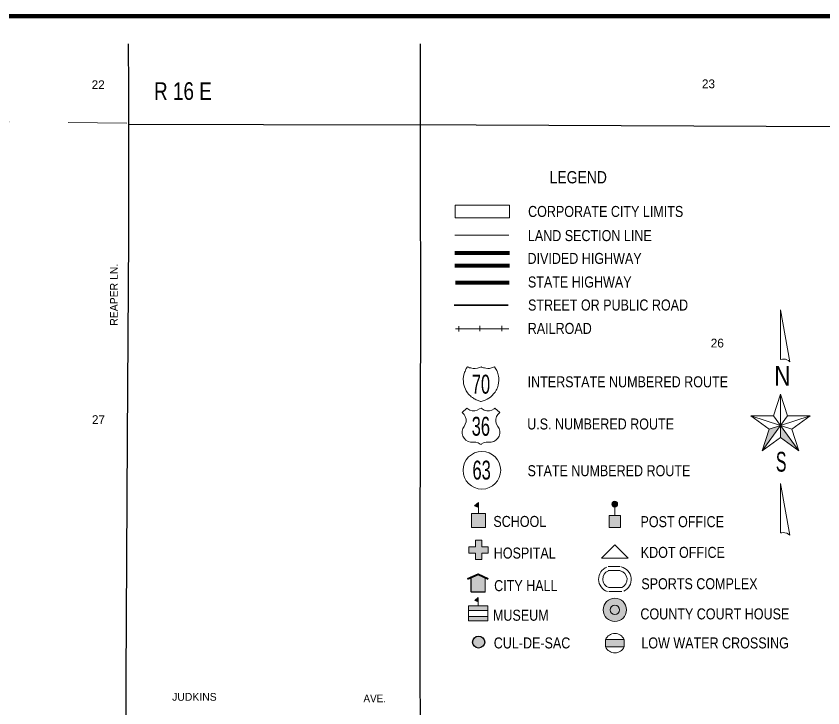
# Model space of a CAD drawing. Extents: x 210.97 to 215.44, y 42.12 to 48.2.
# Drawn here: x 212.466 to 213.839, y 47.023 to 48.201 of the extents above; entities that cross this region are included whole.
import ezdxf
from ezdxf.enums import TextEntityAlignment as Align

# ---------------------------------------------------------------- set-up
doc = ezdxf.new("R2010")
doc.units = 0
doc.header["$LTSCALE"] = 0.0061
doc.linetypes.add('LONG_DASHED', pattern=[7.5, 6, -1.5])
doc.linetypes.add('MEDIUM_DASHED', pattern=[4.5, 3, -1.5])
for name, color, linetype, lineweight in [('14', 7, 'Continuous', 25), ('15', 7, 'MEDIUM_DASHED', 13), ('48', 7, 'Continuous', 106), ('50', 7, 'Continuous', 13), ('51', 7, 'Continuous', 13)]:
    doc.layers.add(name, color=color, linetype=linetype, lineweight=lineweight)
for name, color, linetype in [('45', 7, 'Continuous'), ('46', 7, 'Continuous'), ('49', 7, 'Continuous')]:
    doc.layers.add(name, color=color, linetype=linetype)

msp = doc.modelspace()

# ---------------------------------------------------------------- hatches: boundary and pattern name
at = {"layer": '50'}
for points in [[(213.25303, 47.364394), (213.246023, 47.367235), (213.25303, 47.373295)], [(213.4851, 47.365403, 1), (213.484674, 47.375205, 1)], [(213.241098, 47.330492), (213.241098, 47.354545), (213.265152, 47.354545), (213.265152, 47.330492)], [(213.475189, 47.330492), (213.475189, 47.350758), (213.494697, 47.350758), (213.494697, 47.330492)], [(213.247727, 47.275947), (213.258712, 47.275947), (213.258712, 47.286742), (213.269508, 47.286742), (213.269508, 47.297727), (213.258712, 47.297727), (213.258712, 47.308712), (213.247727, 47.308712), (213.247727, 47.297727), (213.236742, 47.297727), (213.236742, 47.286742), (213.247727, 47.286742)], [(213.252652, 47.250947), (213.240341, 47.245455), (213.240341, 47.220644), (213.264394, 47.220644), (213.264394, 47.245455)], [(213.252652, 47.203977), (213.252652, 47.211553), (213.24678, 47.206439)], [(213.504912, 47.190911, 1), (213.46523, 47.189684, 1)], [(213.268939, 47.19697), (213.268939, 47.189394), (213.236174, 47.189394), (213.236174, 47.19697)], [(213.492895, 47.192138, 1), (213.477247, 47.188457, 1)], [(213.268939, 47.179167), (213.268939, 47.171591), (213.236174, 47.171591), (213.236174, 47.179167)], [(213.2635, 47.135555, 1), (213.242982, 47.135555, 1)], [(213.469129, 47.139962), (213.500947, 47.139962), (213.500947, 47.127273), (213.469129, 47.127273)]]:
    msp.add_hatch(color=256, dxfattribs=at).paths.add_polyline_path(points)
at = {"layer": '51'}
for points in [[(213.735606, 47.460985), (213.747727, 47.497917), (213.767045, 47.504167)], [(213.767045, 47.504167), (213.767045, 47.483902), (213.798295, 47.460985)]]:
    msp.add_hatch(color=256, dxfattribs=at).paths.add_polyline_path(points)

# ---------------------------------------------------------------- linework, layer by layer
at = {"layer": '14'}
for points in [[(212.656629, 48.153598), (212.657197, 48.076515), (212.657576, 47.998295), (212.657386, 47.824621), (212.655303, 47.482765), (212.652841, 47.073674), (212.651894, 46.750189), (212.648864, 46.443182), (212.648295, 46.102083), (212.647348, 45.951326), (212.648295, 45.864394)], [(213.153977, 48.153598), (213.153977, 47.920455), (213.154356, 47.715152), (213.153409, 47.293371), (213.153977, 46.785417), (213.153977, 46.475568), (213.152083, 46.115909), (213.15303, 46.004356)], [(212.658144, 48.017235), (212.886932, 48.016477), (213.248864, 48.01572), (213.866288, 48.012879), (214.18125, 48.011932)]]:
    msp.add_lwpolyline(points, dxfattribs=at)
at = {"layer": '15'}
msp.add_lwpolyline([(211.013636, 48.034091), (211.144129, 48.034091), (211.478788, 48.031061), (212.154545, 48.024053), (212.656061, 48.018939)], dxfattribs=at)
at = {"layer": '48'}
msp.add_lwpolyline([(214.848864, 48.200947), (210.966288, 48.200947), (210.966288, 44.318371), (214.848864, 44.318371)], close=True, dxfattribs=at)
at = {"layer": '50', "linetype": 'MEDIUM_DASHED'}
msp.add_line((213.212879, 47.827841), (213.304356, 47.827841), dxfattribs=at)
at = {"layer": '50', "lineweight": 80}
for p, q in [((213.212879, 47.798295), (213.305492, 47.798295)), ((213.212879, 47.776705), (213.305492, 47.776705)), ((213.213826, 47.747348), (213.305303, 47.747348))]:
    msp.add_line(p, q, dxfattribs=at)
at = {"layer": '50', "lineweight": 35}
msp.add_line((213.211742, 47.709091), (213.30322, 47.709091), dxfattribs=at)
at = {"layer": '50'}
for p, q in [((213.213826, 47.668939), (213.304356, 47.668939)), ((213.219318, 47.673485), (213.219318, 47.664205)), ((213.255114, 47.674053), (213.255114, 47.664773)), ((213.292614, 47.674053), (213.292614, 47.664773)), ((213.25322, 47.354545), (213.25322, 47.364394)), ((213.485038, 47.350189), (213.485038, 47.365909)), ((213.494129, 47.264205), (213.473864, 47.264205)), ((213.494129, 47.257386), (213.473864, 47.257386)), ((213.474621, 47.228598), (213.497159, 47.228598)), ((213.474621, 47.221402), (213.497159, 47.221402)), ((213.252652, 47.197159), (213.252652, 47.203977)), ((213.469129, 47.139962), (213.500947, 47.139962)), ((213.500947, 47.127273), (213.469129, 47.127273))]:
    msp.add_line(p, q, dxfattribs=at)
at = {"layer": '50', "linetype": 'LONG_DASHED'}
msp.add_lwpolyline([(213.213068, 47.878977), (213.305682, 47.878977), (213.305682, 47.857386), (213.213068, 47.857386)], close=True, dxfattribs=at)
at = {"layer": '50'}
for points in [[(213.23428, 47.603977), (213.232197, 47.601136), (213.230871, 47.598295), (213.230303, 47.596212), (213.229167, 47.594697), (213.228788, 47.592235), (213.22803, 47.590341), (213.227462, 47.587311), (213.227083, 47.583712), (213.227273, 47.578409), (213.227652, 47.575), (213.228788, 47.57178), (213.229167, 47.569697), (213.230682, 47.566098), (213.232008, 47.563068), (213.23447, 47.55947), (213.235985, 47.557576), (213.237689, 47.555492), (213.239205, 47.554356), (213.24072, 47.55303), (213.242614, 47.551705), (213.244318, 47.550568), (213.245833, 47.549432), (213.247348, 47.548674), (213.249242, 47.547538), (213.252462, 47.546402), (213.25625, 47.545076), (213.257386, 47.545076), (213.260795, 47.546023), (213.264394, 47.54697), (213.267614, 47.548674), (213.270644, 47.550379), (213.273485, 47.552462), (213.276326, 47.554924), (213.278788, 47.557765), (213.281439, 47.560985), (213.283333, 47.564205), (213.284091, 47.56572), (213.285417, 47.568371), (213.286553, 47.572727), (213.287311, 47.576894), (213.287689, 47.580871), (213.2875, 47.585038), (213.287311, 47.588068), (213.286742, 47.590341), (213.285417, 47.594697), (213.284091, 47.597917), (213.282008, 47.601326), (213.280492, 47.603977), (213.278598, 47.60322), (213.275379, 47.602273), (213.273674, 47.601705), (213.27178, 47.601326), (213.26875, 47.601136), (213.265341, 47.601705), (213.263447, 47.602083), (213.261553, 47.602273), (213.260227, 47.602841), (213.258333, 47.603409), (213.257386, 47.603977), (213.25625, 47.603409), (213.254735, 47.602841), (213.252841, 47.602273), (213.251136, 47.601705), (213.247348, 47.601136), (213.24375, 47.601136), (213.241667, 47.601705), (213.239962, 47.602083), (213.237879, 47.602462), (213.235985, 47.60322)], [(213.232955, 47.533902), (213.225379, 47.526136), (213.228409, 47.522727), (213.230492, 47.519318), (213.231818, 47.514962), (213.231818, 47.510606), (213.230492, 47.50625), (213.228409, 47.502652), (213.226326, 47.499053), (213.225189, 47.494697), (213.225189, 47.490341), (213.226326, 47.485795), (213.228409, 47.482386), (213.231629, 47.479167), (213.235227, 47.476894), (213.239394, 47.475758), (213.248295, 47.475758), (213.252462, 47.474621), (213.256061, 47.472538), (213.257386, 47.47178), (213.257765, 47.472538), (213.261742, 47.474621), (213.265909, 47.475758), (213.274432, 47.475758), (213.279167, 47.476894), (213.282765, 47.479167), (213.285795, 47.482386), (213.288068, 47.485795), (213.289205, 47.490341), (213.289205, 47.494697), (213.288068, 47.499053), (213.285795, 47.502652), (213.283712, 47.50625), (213.282386, 47.510606), (213.282386, 47.514962), (213.283712, 47.519318), (213.285795, 47.522727), (213.289205, 47.526136), (213.280871, 47.533902), (213.279545, 47.532386), (213.275758, 47.530114), (213.271591, 47.528977), (213.267045, 47.528977), (213.262879, 47.530114), (213.259091, 47.532386), (213.257386, 47.533902), (213.254735, 47.532386), (213.250947, 47.530114), (213.24697, 47.528977), (213.242424, 47.528977), (213.238258, 47.530114), (213.234659, 47.532386)], [(213.25303, 47.364394), (213.246023, 47.367235), (213.25303, 47.373295)], [(213.241098, 47.330492), (213.241098, 47.354545), (213.265152, 47.354545), (213.265152, 47.330492)], [(213.475189, 47.330492), (213.475189, 47.350758), (213.494697, 47.350758), (213.494697, 47.330492)], [(213.247727, 47.275947), (213.258712, 47.275947), (213.258712, 47.286742), (213.269508, 47.286742), (213.269508, 47.297727), (213.258712, 47.297727), (213.258712, 47.308712), (213.247727, 47.308712), (213.247727, 47.297727), (213.236742, 47.297727), (213.236742, 47.286742), (213.247727, 47.286742)], [(213.462121, 47.27822), (213.484848, 47.301136), (213.507765, 47.278409)], [(213.252652, 47.250947), (213.240341, 47.245455), (213.240341, 47.220644), (213.264394, 47.220644), (213.264394, 47.245455)], [(213.252652, 47.203977), (213.252652, 47.211553), (213.24678, 47.206439)], [(213.268939, 47.19697), (213.268939, 47.189394), (213.236174, 47.189394), (213.236174, 47.19697)], [(213.268939, 47.179167), (213.268939, 47.171591), (213.236174, 47.171591), (213.236174, 47.179167)], [(213.469129, 47.139962), (213.500947, 47.139962), (213.500947, 47.127273), (213.469129, 47.127273)]]:
    msp.add_lwpolyline(points, close=True, dxfattribs=at)
at = {"layer": '50', "lineweight": 40}
msp.add_lwpolyline([(213.23447, 47.243371), (213.252462, 47.251326), (213.269508, 47.243371)], dxfattribs=at)
at = {"layer": '50'}
for points in [[(213.244129, 47.221023), (213.240152, 47.221023), (213.240152, 47.245833)], [(213.264205, 47.245833), (213.264205, 47.221023), (213.243939, 47.221023)], [(213.268939, 47.187311), (213.268939, 47.189394), (213.236174, 47.189394), (213.236174, 47.179167), (213.268939, 47.179167), (213.268939, 47.187689)]]:
    msp.add_lwpolyline(points, dxfattribs=at)
for centre, radius in [((213.258772, 47.427896), 0.031987), ((213.484887, 47.370304), 0.004905), ((213.485071, 47.190297), 0.01985), ((213.485071, 47.190297), 0.008037)]:
    msp.add_circle(centre, radius, dxfattribs=at)
at = {"layer": '50', "lineweight": 25}
msp.add_circle((213.253241, 47.135555), 0.010259, dxfattribs=at)
at = {"layer": '50'}
for centre, radius, start, end in [((213.479673, 47.242529), 0.022283, 111.82978, 251.18127), ((213.479673, 47.242637), 0.015332, 111.82978, 251.18127), ((213.490469, 47.242009), 0.015332, 296.54144, 75.89292), ((213.490469, 47.241901), 0.022283, 296.54144, 75.89292), ((213.485126, 47.132542), 0.017521, 24.77119, 155.22881), ((213.485126, 47.13463), 0.017521, 204.77119, 335.22881)]:
    msp.add_arc(centre, radius, start, end, dxfattribs=at)
at = {"layer": '51'}
for p, q in [((213.755114, 47.520644), (213.767045, 47.557386)), ((213.767045, 47.557386), (213.778977, 47.520644))]:
    msp.add_line(p, q, dxfattribs=at)
for points in [[(213.767045, 47.616477), (213.767045, 47.700947), (213.782576, 47.612689), (213.780303, 47.614583), (213.777841, 47.615909), (213.775568, 47.616856), (213.772917, 47.617045), (213.770076, 47.617045)], [(213.767045, 47.557386), (213.755114, 47.520644), (213.767045, 47.504167)], [(213.767045, 47.557386), (213.767045, 47.504167), (213.778977, 47.520644)], [(213.716477, 47.520644), (213.767045, 47.504167), (213.747727, 47.497917)], [(213.755114, 47.520644), (213.716477, 47.520644), (213.767045, 47.504167)], [(213.817614, 47.520644), (213.778977, 47.520644), (213.767045, 47.504167)], [(213.767045, 47.504167), (213.786364, 47.497917), (213.817614, 47.520644)], [(213.735606, 47.460985), (213.767045, 47.504167), (213.767045, 47.483902)], [(213.735606, 47.460985), (213.747727, 47.497917), (213.767045, 47.504167)], [(213.767045, 47.504167), (213.786364, 47.497917), (213.798295, 47.460985)], [(213.767045, 47.504167), (213.767045, 47.483902), (213.798295, 47.460985)], [(213.767045, 47.321212), (213.767045, 47.405492), (213.782576, 47.317424), (213.780492, 47.319318), (213.777652, 47.320833), (213.774432, 47.321591), (213.77197, 47.32197), (213.768939, 47.321591)]]:
    msp.add_lwpolyline(points, close=True, dxfattribs=at)
for points in [[(213.747727, 47.497917), (213.716477, 47.520644), (213.755114, 47.520644), (213.767045, 47.557386)], [(213.778977, 47.520644), (213.817614, 47.520644), (213.786364, 47.497917)], [(213.767045, 47.483902), (213.735606, 47.460985), (213.747727, 47.497917)], [(213.786364, 47.497917), (213.798295, 47.460985), (213.767045, 47.483902)]]:
    msp.add_lwpolyline(points, dxfattribs=at)

# ---------------------------------------------------------------- texts
at = {"layer": '45'}
for s, p in [('22', (212.605777, 48.076705)), ('23', (213.644318, 48.07822)), ('26', (213.659375, 47.636932)), ('27', (212.60625, 47.506629))]:
    msp.add_text(s, height=0.01496, dxfattribs=at).set_placement(p, align=Align.CENTER)
at = {"layer": '46', "width": 0.8}
msp.add_text('R 16 E', height=0.0301, dxfattribs=at).set_placement((212.75, 48.058333), align=Align.CENTER)
at = {"layer": '49'}
msp.add_text('REAPER LN.', height=0.01326, rotation=90, dxfattribs=at).set_placement((212.639205, 47.726705), align=Align.CENTER)
msp.add_text('JUDKINS', height=0.01326, dxfattribs=at).set_placement((212.769508, 47.035606), align=Align.CENTER)
at = {"layer": '49', "width": 0.95}
msp.add_text('AVE.', height=0.01326, dxfattribs=at).set_placement((213.07642, 47.032955), align=Align.CENTER)
at = {"layer": '50'}
for s, height, width, p in [('LEGEND', 0.02083, 0.85, (213.422822, 47.916288)), ('CORPORATE CITY LIMITS', 0.01875, 0.85, (213.469413, 47.859091)), ('LAND SECTION LINE', 0.01875, 0.85, (213.442424, 47.817992)), ('DIVIDED HIGHWAY', 0.01875, 0.85, (213.433523, 47.779167)), ('STATE HIGHWAY', 0.01875, 0.85, (213.425284, 47.739015)), ('STREET OR PUBLIC ROAD', 0.01875, 0.85, (213.473485, 47.699811)), ('RAILROAD', 0.01875, 0.85, (213.391288, 47.660038)), ('70', 0.0322, 0.65, (213.257197, 47.558333)), ('INTERSTATE NUMBERED ROUTE', 0.01875, 0.85, (213.507102, 47.569129)), ('36', 0.0322, 0.65, (213.257008, 47.486742)), ('U.S. NUMBERED ROUTE', 0.01875, 0.85, (213.460795, 47.497348)), ('63', 0.0322, 0.65, (213.258333, 47.412121)), ('STATE NUMBERED ROUTE', 0.01875, 0.85, (213.475, 47.417803)), ('SCHOOL', 0.01875, 0.85, (213.323295, 47.331439)), ('POST OFFICE', 0.01875, 0.85, (213.599716, 47.331061)), ('HOSPITAL', 0.01875, 0.85, (213.331723, 47.277652)), ('KDOT OFFICE', 0.01875, 0.85, (213.600758, 47.278788)), ('CITY HALL', 0.01875, 0.85, (213.333523, 47.222159)), ('SPORTS COMPLEX', 0.01875, 0.85, (213.628977, 47.225379)), ('MUSEUM', 0.01875, 0.85, (213.325, 47.17178)), ('COUNTY COURT HOUSE', 0.01875, 0.85, (213.655208, 47.174053)), ('CUL-DE-SAC', 0.01875, 0.85, (213.344129, 47.124621)), ('LOW WATER CROSSING', 0.01875, 0.85, (213.655682, 47.124621))]:
    msp.add_text(s, height=height, dxfattribs=dict(at, width=width)).set_placement(p, align=Align.CENTER)
at = {"layer": '51'}
for s, width, p in [('N', 0.85, (213.77017, 47.57178)), ('S', 0.6, (213.768087, 47.425568))]:
    msp.add_text(s, height=0.03375, dxfattribs=dict(at, width=width)).set_placement(p, align=Align.CENTER)

doc.saveas('drawing.dxf')
